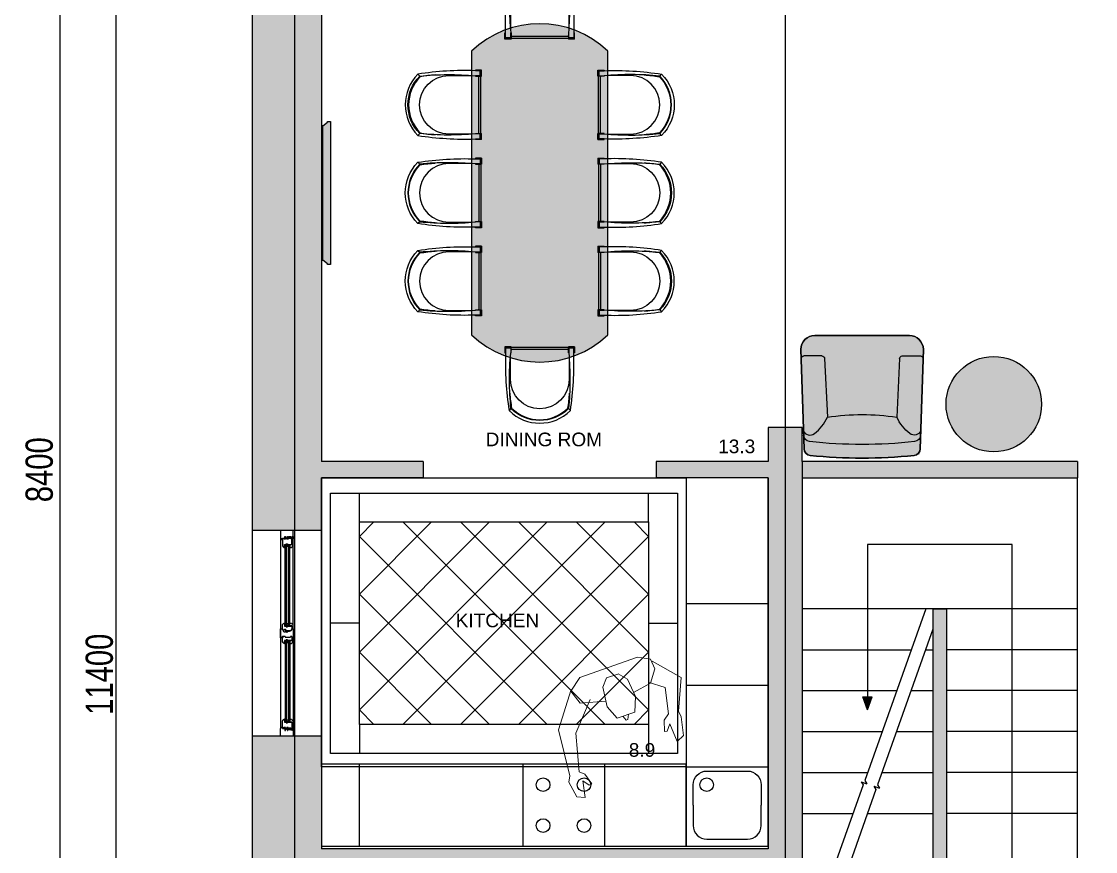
# Model space of a CAD drawing. Header units: millimetres. Extents: x 11159 to 50121, y 18346 to 37577.
# Drawn here: x 11433 to 19313, y 27956 to 34044 of the extents above; entities that cross this region are included whole.
import ezdxf

# ---------------------------------------------------------------- set-up
doc = ezdxf.new("R2010")
doc.units = ezdxf.units.MM
for name, color, linetype in [('area', 1, 'Continuous'), ('axis', 40, 'Continuous'), ('df', 7, 'Continuous'), ('dim', 7, 'Continuous'), ('dwgmodels.com', 19, 'Continuous'), ('floor hatch', 252, 'Continuous'), ('furnhatch', 254, 'Continuous'), ('furniture', 34, 'Continuous'), ('HATCH', 8, 'Continuous'), ('stairs', 19, 'Continuous'), ('wall', 5, 'Continuous')]:
    doc.layers.add(name, color=color, linetype=linetype)
doc.styles.add('KOTE', font='romrust.shx', dxfattribs={"width": 0.8})
doc.styles.get("Standard").update_dxf_attribs({"font": 'arial.ttf'})
doc.dimstyles.new('ayala 50', dxfattribs={"dimscale": 50, "dimtxt": 2.5, "dimasz": 1, "dimexe": 1, "dimexo": 2, "dimgap": 1, "dimtad": 1, "dimdec": 4, "dimzin": 9, "dimdsep": 46, "dimtxsty": 'KOTE', "dimblk": 'ARCHTICK', "dimcen": 0.09, "dimdle": 1, "dimadec": 0, "dimazin": 0, "dimtfac": 0.666667, "dimtdec": 4, "dimtix": 1, "dimtmove": 2, "dimatfit": 3, "dimfxl": 1, "dimtvp": 1, "dimtolj": 1, "dimarcsym": 0})

# ---------------------------------------------------------------- blocks, each defined once
blk = doc.blocks.new('desk chair (pl)')
at = {"color": 0}
for p, q in [((-225, -92.5), (-210.9, -106.7)), ((210.9, -106.7), (225, -92.5)), ((-255, -515), (-250, -515)), ((-255, -560), (-255, -515)), ((-212.5, -515), (-210, -515)), ((-210, -515), (-210, -560)), ((210, -515), (210, -560)), ((212.5, -515), (210, -515)), ((212.5, -550), (212.5, -515)), ((255, -515), (250, -515)), ((255, -560), (255, -515)), ((-255, -560), (-210, -560)), ((-210, -555), (210, -555)), ((210, -560), (255, -560))]:
    blk.add_line(p, q, dxfattribs=at)
for points in [[(212.5, -550), (250, -550), (250, -515, 0.04725), (225, -92.5, 0.410928), (-225, -92.5, 0.04725), (-250, -515), (-250, -550), (-212.5, -550), (-212.5, -515, -0.048981), (-210.9, -106.7, -0.410928), (210.9, -106.7, -0.048981), (212.5, -515)], [(219.4, -220.7, 0.025809), (206.1, -109, 0.407387), (-206.1, -109, 0.025809), (-219.4, -220.7)], [(-215, -486.4), (-215, -320, -1), (215, -320), (215, -486.4)], [(-210, -535, 0.414214), (-205, -540), (205, -540, 0.414214), (210, -535)]]:
    blk.add_lwpolyline(points, format="xyb", dxfattribs=at)
blk = doc.blocks.new('Joint-K7335')
at = {"layer": 'df', "color": 7}
for points in [[(3.9, 10.7, -0.206505), (4.5, 11.8, -0.277528), (4.6, 11.7), (4.7, 11.5, 0.626267), (5.4, 11.5, 0.131441), (5.5, 11.7), (5.5, 18, 0.509109), (4.6, 18.4, -0.294424), (2, 18.3, 0.173488), (1.3, 18.5), (0, 18.5), (0, 2.1, 0.415334), (1.2, 0.9, 0.048115), (1.5, 0.9, 0.113375), (1.5, 1), (4, 2.8, 0.235966), (4, 2.9), (4, 3.3, 0.247659), (4, 3.4, 0.287937), (3.6, 3.4), (1.8, 2.3, -0.576722), (1.5, 2.5), (1.5, 3.3, -0.235966), (1.6, 3.5), (4, 5.3, 0.235966), (4, 5.3), (4, 5.7, 0.247659), (4, 5.8, 0.287937), (3.6, 5.8), (1.8, 4.8, -0.576722), (1.5, 5), (1.5, 6.3, -0.384094), (2.6, 7.5, -0.021813), (2.7, 7.5), (6.5, 7.5), (6.5, 7.6, 0.333043), (5.7, 8.5, -0.293245), (5.3, 8.9, 0.008528), (5.2, 9.3, 0.265517), (5, 9.5, 0.023748), (4.8, 9.5, -0.356149), (3.9, 10.7, -0.356149)], [(3.2, 10.8, 0.355005), (4.6, 8.8, -0.567624), (4.7, 8.8, -0.24708), (4.4, 8.7), (2.2, 9, -0.351704), (1.2, 10.1), (1.2, 12.9, -0.414214), (1.5, 13.2), (1.6, 13.2, 0.277073), (1.9, 13.4), (3.7, 16.8, -0.041112), (3.8, 17), (4.1, 17.7, -0.50666), (4.6, 17.7, -0.2771), (4.6, 17.5), (4.6, 13.3, 0.213422), (4.7, 13.1, -0.886227), (4.4, 12.6, 0.250571), (3.2, 10.8)]]:
    blk.add_lwpolyline(points, format="xyb", dxfattribs=at)
blk.add_lwpolyline([(1.6, 17.8, 0.632714), (1, 17.6), (1, 14.2, 0.78091), (1.6, 14.1), (3.2, 17.1, -0.117333), (3.3, 17.2, 1.218085), (3, 17.5, -0.285776), (2.7, 17.3, -0.145588)], format="xyb", close=True, dxfattribs=at)
blk = doc.blocks.new('piple2 top')
at = {"color": 0, "lineweight": 0}
for points in [[(0.776, 3.962), (3.079, 5.97), (5.916, 4.712), (6.479, 4.765), (8.165, 4.39), (8.486, 3.668), (6.746, 3.561), (7.308, 3.132), (7.255, 2.891), (6.238, 3.186), (5.836, 3.775), (3.453, 4.283), (2.49, 2.972)], [(2.918, 1.392), (2.624, 3.132), (1.526, 3.962), (0.562, 3.855), (0, 2.811), (0, -2.811), (0.91, -4.016), (2.222, -3.561), (2.838, -1.285)], [(0.83, 0.616), (1.579, 1.258), (3.32, 1.446), (4.658, 0.91), (4.658, -0.803), (3.373, -1.339), (1.526, -1.098), (0.83, -0.509), (0.857, 0.589)], [(4.658, 0.294), (5.086, 0.08), (5.086, -0.08), (4.658, -0.268)], [(0.776, -3.909), (3.882, -6.238), (8.192, -6.666), (8.727, -6.934), (10.227, -6.693), (10.548, -5.997), (9.022, -5.675), (9.584, -5.247), (9.557, -5.006), (8.513, -5.301), (8.138, -5.729), (4.685, -4.846), (2.222, -2.597)]]:
    blk.add_lwpolyline(points, dxfattribs=at)
blk = doc.blocks.new('chair (pl)')
at = {"layer": 'furnhatch'}
blk.add_hatch(color=256, dxfattribs=at).paths.add_polyline_path([(426.2, -68.4), (449.6, -786, -0.44561), (342.9, -900), (-342.9, -900, -0.44561), (-449.6, -786), (-426.2, -68.4, -0.375487), (-381.5, -20.1, -0.055784), (424.8, -25), (426.2, -68, -0.002014)])
at = {"color": 0, "linetype": 'ByBlock'}
for p, q in [((-275, -730), (-255, -300)), ((275, -730), (255, -300)), ((-295, -750), (-427.8, -750)), ((295, -750), (427.8, -750))]:
    blk.add_line(p, q, dxfattribs=at)
blk.add_lwpolyline([(-426.2, -68.4), (-450, -797.1, 0.402311), (-347.1, -900), (347.1, -900, 0.402311), (450, -797.1), (426.2, -68.4, 0.375487), (381.5, -20.1, 0.05277), (-381.5, -20.1, 0.375487)], format="xyb", close=True, dxfattribs=at)
for points in [[(-430.6, -201.3, -0.493591), (-350, -180, -0.122035), (-255, -300, 0.643813)], [(430.6, -201.3, 0.493591), (350, -180, 0.122035), (255, -300, -0.643813)]]:
    blk.add_lwpolyline(points, format="xyb", dxfattribs=at)
for centre, radius, start, end in [((-379.6, -170.8), 50, 96.27056, 178.13258), ((0, -3625), 3525, 83.72944, 96.27056), ((379.6, -170.8), 50, 1.86742, 83.72944), ((0, 1315.6), 1635.6, 261.03079, 278.96921), ((-427.8, -730), 20, 178.13258, 270), ((-295, -730), 20, 270, 0), ((295, -730), 20, 180, 270), ((427.8, -730), 20, 270, 1.86742)]:
    blk.add_arc(centre, radius, start, end, dxfattribs=at)
at = {"layer": 'dwgmodels.com'}
blk.add_lwpolyline([(381.5, -20.1, -0.375487), (426.2, -68.4), (450, -797.1, -0.402311), (347.1, -900), (-347.1, -900, -0.402311), (-450, -797.1), (-426.2, -68.4, -0.375487), (-381.5, -20.1, -0.05277)], format="xyb", close=True, dxfattribs=at)
blk = doc.blocks.new('_ArchTick')
at = {"color": 0, "linetype": 'ByBlock', "const_width": 0.15}
blk.add_lwpolyline([(-0.5, -0.5), (0.5, 0.5)], dxfattribs=at)
blk = doc.blocks.new('*D61')
at = {"layer": 'Defpoints', "color": 0}
for p in [(11717.3, 34956.4), (12285.2, 34956.4), (12217.3, 26556.4)]:
    blk.add_point(p, dxfattribs=at)
at = {"layer": 'dim', "color": 4, "lineweight": -2}
for p, q in [((11717.3, 26456.4), (11717.3, 35056.4)), ((12185.2, 34956.4), (11617.3, 34956.4)), ((12117.3, 26556.4), (11617.3, 26556.4))]:
    blk.add_line(p, q, dxfattribs=at)
at = {"layer": 'dim', "color": 4, "lineweight": -2, "xscale": 100, "yscale": 100, "zscale": 100}
for p, rotation in [((11717.3, 34956.4), 90), ((11717.3, 26556.4), 270)]:
    blk.add_blockref('_ArchTick', p, dxfattribs=dict(at, rotation=rotation))
at = {"layer": 'dim', "color": 3, "insert": (11564.3, 30756.4), "char_height": 200, "attachment_point": 5, "rotation": 90, "style": 'KOTE'}
blk.add_mtext('\\A1;8400', dxfattribs=at)
blk = doc.blocks.new('*D49')
at = {"layer": 'Defpoints', "color": 0}
for p in [(13125.1, 34956.4), (12125.1, 23556.4), (13125.1, 23556.4)]:
    blk.add_point(p, dxfattribs=at)
at = {"layer": 'dim', "color": 4, "lineweight": -2}
for p, q in [((12125.1, 35056.4), (12125.1, 23456.4)), ((13025.1, 34956.4), (12025.1, 34956.4)), ((13025.1, 23556.4), (12025.1, 23556.4))]:
    blk.add_line(p, q, dxfattribs=at)
at = {"layer": 'dim', "color": 4, "lineweight": -2, "xscale": 100, "yscale": 100, "zscale": 100}
for p, rotation in [((12125.1, 34956.4), 90), ((12125.1, 23556.4), 270)]:
    blk.add_blockref('_ArchTick', p, dxfattribs=dict(at, rotation=rotation))
at = {"layer": 'dim', "color": 3, "insert": (12005.1, 29256.4), "char_height": 200, "attachment_point": 5, "rotation": 90, "style": 'KOTE'}
blk.add_mtext('\\A1;11400', dxfattribs=at)

msp = doc.modelspace()

# ---------------------------------------------------------------- hatches: boundary and pattern name
h = msp.add_hatch()
h.set_pattern_fill('BRASS', color=256, scale=0.3, angle=45, style=0)
h.set_pattern_definition([(315, (14169.3965, 32869.9123), (-1.3470384, -1.3470384), []), (315, (14168.723, 32869.2388), (-1.3470384, -1.3470384), [0.9525, -0.47625])])
h.paths.add_polyline_path([(13363.8129, 30202.8771), (13367.8129, 30202.8771), (13367.8129, 30190.8771), (13363.8129, 30190.8771)])
h = msp.add_hatch()
h.set_pattern_fill('ANGLE', color=256, scale=0.15, angle=45, style=0)
h.set_pattern_definition([(315, (14169.3965, 32869.9123), (-0.74087113, -0.74087113), [0.762, -0.28575]), (225, (14169.3965, 32869.9123), (-0.74087113, 0.74087113), [0.762, -0.28575])])
h.paths.add_polyline_path([(13363.8129, 30190.8771), (13367.8129, 30190.8771), (13367.8129, 30186.8771), (13363.8129, 30186.8771)])
h = msp.add_hatch()
h.set_pattern_fill('ANGLE', color=256, scale=0.15, angle=45, style=0)
h.set_pattern_definition([(315, (14182.3965, 32869.9123), (-0.74087113, -0.74087113), [0.762, -0.28575]), (225, (14182.3965, 32869.9123), (-0.74087113, 0.74087113), [0.762, -0.28575])])
edge = h.paths.add_edge_path()
edge.add_line((13400.8129, 30207.3771), (13400.8129, 30204.3771))
edge.add_line((13400.8129, 30204.3771), (13398.8129, 30204.3771))
edge.add_arc((13399.20902, 30205.8771), 1.55142, 104.793017608, 255.206982392, ccw=False)
edge.add_line((13398.8129, 30207.3771), (13400.8129, 30207.3771))
h = msp.add_hatch()
h.set_pattern_fill('ANGLE', color=256, scale=0.15, angle=45, style=0)
h.set_pattern_definition([(315, (14182.3965, 32875.4123), (-0.74087113, -0.74087113), [0.762, -0.28575]), (225, (14182.3965, 32875.4123), (-0.74087113, 0.74087113), [0.762, -0.28575])])
edge = h.paths.add_edge_path()
edge.add_line((13402.8129, 30206.8663), (13402.8129, 30200.8771))
edge.add_arc((13401.8129, 30201.6271), 1.25, 216.869897646, 323.130102354, ccw=False)
edge.add_line((13400.8129, 30200.8771), (13400.8129, 30206.8663))
edge.add_arc((13401.8129, 30206.14285), 1.23426, 35.88414978, 144.11585022, ccw=False)
at = {"ltscale": 10}
h = msp.add_hatch(dxfattribs=at)
h.set_pattern_fill('ANGLE', color=4, scale=0.15, angle=45, style=0)
h.set_pattern_definition([(45, (14169.3965, 26947.3419), (-0.74087113, 0.74087113), [0.762, -0.28575]), (135, (14169.3965, 26947.3419), (-0.74087113, -0.74087113), [0.762, -0.28575])])
h.paths.add_polyline_path([(13363.8129, 29626.3771), (13367.8129, 29626.3771), (13367.8129, 29630.3771), (13363.8129, 29630.3771)])
h = msp.add_hatch(dxfattribs=at)
h.set_pattern_fill('BRASS', color=4, scale=0.3, angle=45, style=0)
h.set_pattern_definition([(45, (14169.3965, 26947.3419), (-1.3470384, 1.3470384), []), (45, (14168.723, 26948.0154), (-1.3470384, 1.3470384), [0.9525, -0.47625])])
h.paths.add_polyline_path([(13363.8129, 29614.3771), (13367.8129, 29614.3771), (13367.8129, 29626.3771), (13363.8129, 29626.3771)])
h = msp.add_hatch(dxfattribs=at)
h.set_pattern_fill('ANGLE', color=4, scale=0.15, angle=45, style=0)
h.set_pattern_definition([(45, (14182.3965, 26947.3419), (-0.74087113, 0.74087113), [0.762, -0.28575]), (135, (14182.3965, 26947.3419), (-0.74087113, -0.74087113), [0.762, -0.28575])])
edge = h.paths.add_edge_path()
edge.add_line((13400.8129, 29609.8771), (13400.8129, 29612.8771))
edge.add_line((13400.8129, 29612.8771), (13398.8129, 29612.8771))
edge.add_arc((13399.20902, 29611.3771), 1.55142, 104.793017608, 255.206982392)
edge.add_line((13398.8129, 29609.8771), (13400.8129, 29609.8771))
h = msp.add_hatch(dxfattribs=at)
h.set_pattern_fill('ANGLE', color=4, scale=0.15, angle=45, style=0)
h.set_pattern_definition([(45, (14182.3965, 26941.8419), (-0.74087113, 0.74087113), [0.762, -0.28575]), (135, (14182.3965, 26941.8419), (-0.74087113, -0.74087113), [0.762, -0.28575])])
edge = h.paths.add_edge_path()
edge.add_line((13402.8129, 29610.3879), (13402.8129, 29616.3771))
edge.add_arc((13401.8129, 29615.6271), 1.25, 36.869897646, 143.130102354)
edge.add_line((13400.8129, 29616.3771), (13400.8129, 29610.3879))
edge.add_arc((13401.8129, 29611.11136), 1.23426, 215.88414978, 324.11585022)
h = msp.add_hatch(dxfattribs=at)
h.set_pattern_fill('ANSI35', color=4, scale=0.2, angle=90, style=0)
h.set_pattern_definition([(225, (16033.7797, 29443.7877), (-0.8980256, 0.8980256), []), (225, (16033.7797, 29442.8897), (-0.8980256, 0.8980256), [1.5875, -0.3175, 0, -0.3175])])
h.paths.add_polyline_path([(13348.8129, 29534.3771), (13348.8129, 29532.3771), (13352.8129, 29532.3771), (13352.8129, 29534.3771)])
h = msp.add_hatch(dxfattribs=at)
h.set_pattern_fill('BRASS', color=4, scale=0.3, angle=45, style=0)
h.set_pattern_definition([(315, (14169.3965, 32165.4123), (-1.3470384, -1.3470384), []), (315, (14168.723, 32164.7388), (-1.3470384, -1.3470384), [0.9525, -0.47625])])
h.paths.add_polyline_path([(13363.8129, 29498.3771), (13367.8129, 29498.3771), (13367.8129, 29486.3771), (13363.8129, 29486.3771)])
h = msp.add_hatch(dxfattribs=at)
h.set_pattern_fill('ANGLE', color=4, scale=0.15, angle=45, style=0)
h.set_pattern_definition([(315, (14169.3965, 32165.4123), (-0.74087113, -0.74087113), [0.762, -0.28575]), (225, (14169.3965, 32165.4123), (-0.74087113, 0.74087113), [0.762, -0.28575])])
h.paths.add_polyline_path([(13363.8129, 29486.3771), (13367.8129, 29486.3771), (13367.8129, 29482.3771), (13363.8129, 29482.3771)])
h = msp.add_hatch(dxfattribs=at)
h.set_pattern_fill('ANGLE', color=4, scale=0.15, angle=45, style=0)
h.set_pattern_definition([(315, (14182.3965, 32165.4123), (-0.74087113, -0.74087113), [0.762, -0.28575]), (225, (14182.3965, 32165.4123), (-0.74087113, 0.74087113), [0.762, -0.28575])])
edge = h.paths.add_edge_path()
edge.add_line((13400.8129, 29502.8771), (13400.8129, 29499.8771))
edge.add_line((13400.8129, 29499.8771), (13398.8129, 29499.8771))
edge.add_arc((13399.20902, 29501.3771), 1.55142, 104.793017608, 255.206982392, ccw=False)
edge.add_line((13398.8129, 29502.8771), (13400.8129, 29502.8771))
h = msp.add_hatch(dxfattribs=at)
h.set_pattern_fill('ANGLE', color=4, scale=0.15, angle=45, style=0)
h.set_pattern_definition([(315, (14182.3965, 32170.9123), (-0.74087113, -0.74087113), [0.762, -0.28575]), (225, (14182.3965, 32170.9123), (-0.74087113, 0.74087113), [0.762, -0.28575])])
edge = h.paths.add_edge_path()
edge.add_line((13402.8129, 29502.3663), (13402.8129, 29496.3771))
edge.add_arc((13401.8129, 29497.1271), 1.25, 216.869897646, 323.130102354, ccw=False)
edge.add_line((13400.8129, 29496.3771), (13400.8129, 29502.3663))
edge.add_arc((13401.8129, 29501.64285), 1.23426, 35.88414978, 144.11585022, ccw=False)
msp.add_hatch(color=256).paths.add_polyline_path([(17673.81744, 29090.82061), (17606.40836, 29090.82061), (17640.1129, 28995.2558)])
h = msp.add_hatch(dxfattribs=at)
h.set_pattern_fill('ANGLE', color=4, scale=0.15, angle=45, style=0)
h.set_pattern_definition([(45, (14169.3965, 26242.8419), (-0.74087113, 0.74087113), [0.762, -0.28575]), (135, (14169.3965, 26242.8419), (-0.74087113, -0.74087113), [0.762, -0.28575])])
h.paths.add_polyline_path([(13363.8129, 28921.8771), (13367.8129, 28921.8771), (13367.8129, 28925.8771), (13363.8129, 28925.8771)])
h = msp.add_hatch(dxfattribs=at)
h.set_pattern_fill('BRASS', color=4, scale=0.3, angle=45, style=0)
h.set_pattern_definition([(45, (14169.3965, 26242.8419), (-1.3470384, 1.3470384), []), (45, (14168.723, 26243.5154), (-1.3470384, 1.3470384), [0.9525, -0.47625])])
h.paths.add_polyline_path([(13363.8129, 28909.8771), (13367.8129, 28909.8771), (13367.8129, 28921.8771), (13363.8129, 28921.8771)])
h = msp.add_hatch(dxfattribs=at)
h.set_pattern_fill('ANGLE', color=4, scale=0.15, angle=45, style=0)
h.set_pattern_definition([(45, (14182.3965, 26242.8419), (-0.74087113, 0.74087113), [0.762, -0.28575]), (135, (14182.3965, 26242.8419), (-0.74087113, -0.74087113), [0.762, -0.28575])])
edge = h.paths.add_edge_path()
edge.add_line((13400.8129, 28905.3771), (13400.8129, 28908.3771))
edge.add_line((13400.8129, 28908.3771), (13398.8129, 28908.3771))
edge.add_arc((13399.20902, 28906.8771), 1.55142, 104.793017608, 255.206982392)
edge.add_line((13398.8129, 28905.3771), (13400.8129, 28905.3771))
h = msp.add_hatch(dxfattribs=at)
h.set_pattern_fill('ANGLE', color=4, scale=0.15, angle=45, style=0)
h.set_pattern_definition([(45, (14182.3965, 26237.3419), (-0.74087113, 0.74087113), [0.762, -0.28575]), (135, (14182.3965, 26237.3419), (-0.74087113, -0.74087113), [0.762, -0.28575])])
edge = h.paths.add_edge_path()
edge.add_line((13402.8129, 28905.8879), (13402.8129, 28911.8771))
edge.add_arc((13401.8129, 28911.1271), 1.25, 36.869897646, 143.130102354)
edge.add_line((13400.8129, 28911.8771), (13400.8129, 28905.8879))
edge.add_arc((13401.8129, 28906.61136), 1.23426, 215.88414978, 324.11585022)
at = {"layer": 'furnhatch'}
h = msp.add_hatch(color=254, dxfattribs=at)
h.paths.add_polyline_path([(13699.04179, 32262.0119), (13679.04179, 32262.0119), (13679.04179, 32267.0119), (13643.97072, 32294.08297), (13643.97072, 33278.67124), (13678.31138, 33305.0119), (13678.31138, 33310.0119), (13699.04179, 33310.0119)])
h.paths.add_polyline_path([(13643.97072, 32294.08297), (13635.1129, 32294.08297), (13635.1129, 33278.67124), (13643.97072, 33278.67124)])
at = {"layer": 'furniture'}
h = msp.add_hatch(color=254, dxfattribs=at)
edge = h.paths.add_edge_path()
edge.add_line((14735.1129, 33826.89985), (14735.1129, 31745.85435))
edge.add_arc((15235.1129, 32270.85435), 725, 226.397181027, 313.602818973)
edge.add_line((15735.1129, 31745.85435), (15735.1129, 33826.89985))
edge.add_arc((15235.1129, 33301.89985), 725, 46.397181027, 133.602818973)
h = msp.add_hatch(color=254, dxfattribs=at)
edge = h.paths.add_edge_path()
edge.add_arc((18566.10444, 31237.10425), 350, 0, 360)
at = {"layer": 'HATCH', "true_color": 0x2b2b2b}
h = msp.add_hatch(color=250, dxfattribs=at)
h.dxf.hatch_style = 1
h.paths.add_polyline_path([(28745.1129, 35266.3771), (23290.1129, 35266.3771), (23290.1129, 34756.3771), (24035.1129, 34756.3771), (24035.1129, 33047.46581), (23905.1129, 33047.46581), (23905.1129, 32525.2884), (24035.1129, 32525.2884), (24035.1129, 30816.3771), (20510.1129, 30816.3771), (20510.1129, 29176.3771), (20835.1129, 29176.3771), (20835.1129, 29296.3771), (20760.1129, 29296.3771), (20760.1129, 30696.3771), (21640.1129, 30696.3771), (21640.1129, 29296.3771), (21545.1129, 29296.3771), (21545.1129, 29176.3771), (21855.1129, 29176.3771), (21855.1129, 29296.3771), (21760.1129, 29296.3771), (21760.1129, 30696.3771), (23235.1129, 30696.3771), (23235.1129, 30296.3771), (24035.1129, 30296.3771), (24035.1129, 29296.3771), (22565.1129, 29296.3771), (22565.1129, 29176.3771), (23290.11374, 29176.3771), (23290.11374, 28981.3771), (23410.11374, 28981.3771), (23410.11374, 29176.3771), (24425.1129, 29176.3771), (24425.1129, 28981.3771), (24545.1129, 28981.3771), (24545.1129, 34756.3771), (28235.1129, 34756.3771), (28235.1129, 26756.3771), (27990.1129, 26756.3771), (27990.1129, 26246.3771), (28745.1129, 26246.3771)])
h.paths.add_polyline_path([(24035.1129, 30416.3771), (23355.1129, 30416.3771), (23355.1129, 30696.3771), (24035.1129, 30696.3771)], flags=16)
h.paths.add_polyline_path([(24790.1129, 26756.3771), (24545.1129, 26756.3771), (24545.1129, 28171.3771), (24425.1129, 28171.3771), (24425.1129, 27976.3771), (23410.11374, 27976.3771), (23410.11374, 28171.3771), (23290.11374, 28171.3771), (23290.11374, 27976.3771), (22565.1129, 27976.3771), (22565.1129, 27856.3771), (24035.1129, 27856.3771), (24035.1129, 24356.3771), (23500.1129, 24356.3771), (23500.1129, 23846.3771), (24545.1129, 23846.3771), (24545.1129, 26246.3771), (24790.1129, 26246.3771)])
h.paths.add_polyline_path([(21990.1129, 24356.3771), (21230.1129, 24356.3771), (21230.1129, 27856.3771), (21855.1129, 27856.3771), (21855.1129, 27976.3771), (20510.1129, 27976.3771), (20510.1129, 27856.3771), (21110.1129, 27856.3771), (21110.1129, 24356.3771), (20760.1129, 24356.3771), (20760.1129, 24506.3771), (20510.1129, 24506.3771), (20510.1129, 23756.3771), (20045.1129, 23756.3771), (20045.1129, 23246.3771), (20945.1129, 23246.3771), (20945.1129, 23846.3771), (21990.1129, 23846.3771)])
h.paths.add_polyline_path([(17625.1129, 23756.3771), (17160.1129, 23756.3771), (17160.1129, 24551.33276), (16910.1129, 24551.33276), (16910.1129, 24356.3771), (15680.1129, 24356.3771), (15680.1129, 23846.3771), (16725.1129, 23846.3771), (16725.1129, 23246.3771), (17625.1129, 23246.3771)])
h.paths.add_polyline_path([(14170.1129, 24356.3771), (13635.1129, 24356.3771), (13635.1129, 27856.3771), (16910.1129, 27856.3771), (16910.1129, 26261.33276), (17160.1129, 26261.33276), (17160.1129, 30816.3771), (17160.1129, 31066.3771), (16910.1129, 31066.3771), (16910.1129, 30816.3771), (16090.1129, 30816.3771), (16090.1129, 30696.3771), (16910.1129, 30696.3771), (16910.1129, 27976.3771), (13635.1129, 27976.3771), (13635.1129, 28801.3771), (13125.1129, 28801.3771), (13125.1129, 23846.3771), (14170.1129, 23846.3771)])
h.paths.add_polyline_path([(13635.1129, 34756.3771), (14380.1129, 34756.3771), (14380.1129, 35266.3771), (13125.1129, 35266.3771), (13125.1129, 30311.3771), (13635.1129, 30311.3771), (13635.1129, 30696.3771), (14380.1129, 30696.3771), (14380.1129, 30816.3771), (13635.1129, 30816.3771)])
h.paths.add_polyline_path([(17980.1129, 35266.3771), (16090.1129, 35266.3771), (16090.1129, 34756.3771), (16910.1129, 34756.3771), (16910.1129, 34506.3771), (17160.1129, 34506.3771), (17160.1129, 34756.3771), (17980.1129, 34756.3771)])
h.paths.add_polyline_path([(21580.1129, 35266.3771), (19690.1129, 35266.3771), (19690.1129, 34756.3771), (21580.1129, 34756.3771)])
h.paths.add_polyline_path([(20532.98087, 36456.3771), (20132.98087, 36456.3771), (20132.98087, 36056.3771), (20532.98087, 36056.3771)])
h.paths.add_polyline_path([(17537.24493, 36456.3771), (17137.24493, 36456.3771), (17137.24493, 36056.3771), (17537.24493, 36056.3771)])
h.paths.add_polyline_path([(20945.1129, 21356.3771), (20435.1129, 21356.3771), (20435.1129, 20846.3771), (20945.1129, 20846.3771)])
h.paths.add_polyline_path([(17235.1129, 21356.3771), (16725.1129, 21356.3771), (16725.1129, 20846.3771), (17235.1129, 20846.3771)])
h.paths.add_polyline_path([(19180.1129, 30816.3771), (17160.1129, 30816.3771), (17160.1129, 30696.3771), (19180.1129, 30696.3771)])
h = msp.add_hatch(color=250, dxfattribs=at)
h.dxf.hatch_style = 1
h.paths.add_polyline_path([(17280.1129, 27036.3771), (17160.1129, 27036.3771), (17160.1129, 26936.3771), (17280.1129, 26936.3771)])
h.paths.add_polyline_path([(18220.1129, 29736.3771), (18120.1129, 29736.3771), (18120.1129, 27036.3771), (18090.1129, 27036.3771), (18090.1129, 26936.3771), (18220.1129, 26936.3771)])

# ---------------------------------------------------------------- linework, layer by layer
for p, q in [((13391.1129, 30260.3771), (13391.1129, 30258.3771)), ((13427.1129, 30267.3771), (13427.1129, 30266.6098)), ((13400.8129, 30204.3771), (13367.8129, 30204.3771)), ((18700.1129, 30207.93307), (17640.1129, 30207.93307)), ((17640.1129, 30207.93307), (17640.1129, 29090.82061)), ((18700.1129, 27036.3771), (18700.1129, 30207.93307)), ((18067.04644, 29736.3771), (17619.55305, 28477.80195)), ((13333.8129, 29590.3771), (13348.3129, 29590.3771)), ((13333.8129, 29522.3771), (13333.8129, 29590.3771)), ((13348.3129, 29590.3771), (13348.3129, 29585.3771)), ((13386.3129, 29572.3771), (13399.3129, 29572.3771)), ((13387.32215, 29578.3771), (13387.32215, 29575.3771)), ((13407.32215, 29578.3771), (13407.32215, 29577.51543)), ((13417.3129, 29590.3771), (13427.8129, 29590.3771)), ((13427.8129, 29522.3771), (13427.8129, 29590.3771)), ((18120.1129, 29587.12768), (17713.77452, 28444.30099)), ((13348.8129, 29522.3771), (13333.8129, 29522.3771)), ((13348.8129, 29532.3771), (13348.8129, 29522.3771)), ((13366.8129, 29532.3771), (13348.8129, 29532.3771)), ((13366.8129, 29532.3771), (13366.8129, 29527.3771)), ((13366.8129, 29527.3771), (13406.8129, 29527.3771)), ((13400.8129, 29499.8771), (13367.8129, 29499.8771)), ((13406.8129, 29532.3771), (13406.8129, 29527.3771)), ((13416.8129, 29532.3771), (13406.8129, 29532.3771)), ((13416.8129, 29532.3771), (13416.8129, 29522.3771)), ((13416.8129, 29522.3771), (13427.8129, 29522.3771)), ((17640.1129, 28995.2558), (17606.40836, 29090.82061)), ((17606.40836, 29090.82061), (17673.81744, 29090.82061)), ((17640.1129, 28995.2558), (17673.81744, 29090.82061)), ((13391.1129, 28852.3771), (13391.1129, 28854.3771)), ((13427.1129, 28845.3771), (13427.1129, 28846.14441)), ((17593.0771, 28468.29162), (17634.08224, 28453.71201)), ((17593.0771, 28468.29162), (17607.60629, 28444.20168)), ((17619.55305, 28477.80195), (17634.08224, 28453.71201)), ((17607.60629, 28444.20168), (17160.1129, 27185.62653)), ((17701.82776, 28410.70071), (17213.17936, 27036.3771)), ((17687.29857, 28434.79065), (17728.3037, 28420.21105)), ((17687.29857, 28434.79065), (17701.82776, 28410.70071)), ((17713.77452, 28444.30099), (17728.3037, 28420.21105))]:
    msp.add_line(p, q)
at = {"color": 4, "ltscale": 10}
for p, q in [((13409.1129, 30263.3771), (13418.32959, 30263.3771)), ((13367.8129, 29612.8771), (13367.8129, 30204.3771)), ((13376.3129, 29612.8771), (13376.3129, 30204.3771)), ((13392.3129, 29612.8771), (13392.3129, 30204.3771)), ((13400.8129, 29612.8771), (13400.8129, 30204.3771)), ((13409.40334, 30251.54934), (13418.60892, 30252.00171)), ((13366.8129, 29612.8771), (13397.8129, 29609.8771)), ((13366.8129, 29609.8771), (13397.8129, 29612.8771)), ((13400.8129, 29612.8771), (13367.8129, 29612.8771)), ((13369.11224, 29572.3771), (13369.5129, 29572.3771)), ((13369.5129, 29572.3771), (13369.5129, 29571.3771)), ((13369.5129, 29571.3771), (13373.5129, 29571.3771)), ((13373.5129, 29571.3771), (13373.5129, 29564.3771)), ((13373.5129, 29564.3771), (13377.5129, 29564.3771)), ((13377.5129, 29571.3771), (13379.5129, 29571.3771)), ((13377.5129, 29564.3771), (13377.5129, 29571.3771)), ((13379.5129, 29572.3771), (13383.3129, 29572.3771)), ((13379.5129, 29571.3771), (13379.5129, 29572.3771)), ((13383.3129, 29572.3771), (13383.3129, 29567.3771)), ((13383.3129, 29567.3771), (13386.3129, 29567.3771)), ((13386.3129, 29572.3771), (13386.3129, 29567.3771)), ((13366.8129, 29499.8771), (13397.8129, 29502.8771)), ((13366.8129, 29502.8771), (13397.8129, 29499.8771)), ((13367.8129, 29499.8771), (13367.8129, 28908.3771)), ((13376.3129, 29499.8771), (13376.3129, 28908.3771)), ((13392.3129, 29499.8771), (13392.3129, 28908.3771)), ((13400.8129, 29499.8771), (13400.8129, 28908.3771)), ((13366.8129, 28905.3771), (13397.8129, 28908.3771)), ((13366.8129, 28908.3771), (13397.8129, 28905.3771)), ((13400.8129, 28908.3771), (13367.8129, 28908.3771)), ((13409.1129, 28849.3771), (13418.32959, 28849.3771)), ((13409.40334, 28861.20487), (13418.60892, 28860.75249))]:
    msp.add_line(p, q, dxfattribs=at)
at = {"color": 8, "ltscale": 10}
for p, q in [((13333.1129, 30253.3771), (13333.1129, 28859.3771)), ((13427.1129, 29590.3771), (13427.1129, 30249.14441)), ((13427.1129, 29522.3771), (13427.1129, 28863.6098))]:
    msp.add_line(p, q, dxfattribs=at)
at = {"color": 3}
for p, q in [((13366.8129, 30207.3771), (13397.8129, 30204.3771)), ((13366.8129, 30204.3771), (13397.8129, 30207.3771))]:
    msp.add_line(p, q, dxfattribs=at)
at = {"color": 5}
msp.add_line((18220.1129, 29736.3771), (18120.1129, 29736.3771), dxfattribs=at)
for points in [[(13391.1129, 30258.3771), (13416.8129, 30258.3771, -0.4142135624), (13425.8129, 30267.3771), (13427.1129, 30267.3771), (13427.1129, 30311.3771), (13333.1129, 30311.3771), (13333.1129, 30253.3771), (13335.1129, 30253.3771, 0.4142135624), (13343.1129, 30245.3771), (13343.1129, 30243.3771), (13347.3129, 30243.3771), (13347.3129, 30254.3771), (13359.3129, 30254.3771), (13362.3129, 30249.3771), (13364.8129, 30249.3771), (13365.3129, 30249.8771), (13365.3129, 30267.8771), (13369.3129, 30267.8771), (13369.3129, 30260.3771), (13372.6129, 30260.3771), (13372.6129, 30258.3771), (13375.4129, 30258.3771), (13380.8129, 30249.3771), (13383.3129, 30249.3771), (13383.8129, 30249.8771), (13383.8129, 30267.8771), (13387.8129, 30267.8771), (13387.8129, 30260.3771), (13391.1129, 30260.3771)], [(13416.8129, 29522.3771), (13416.8129, 29502.8771), (13383.8129, 29502.8771), (13383.8129, 29508.8771), (13373.8129, 29508.8771), (13373.8129, 29502.8771), (13363.8129, 29502.8771), (13363.8129, 29482.3771), (13358.8129, 29482.3771), (13358.8129, 29484.3771, -0.4142135624), (13350.8129, 29492.3771), (13348.8129, 29492.3771), (13348.8129, 29522.3771)], [(13391.1129, 28854.3771), (13416.8129, 28854.3771, 0.4142135624), (13425.8129, 28845.3771), (13427.1129, 28845.3771), (13427.1129, 28801.3771), (13333.1129, 28801.3771), (13333.1129, 28859.3771), (13335.1129, 28859.3771, -0.4142135624), (13343.1129, 28867.3771), (13343.1129, 28869.3771), (13347.3129, 28869.3771), (13347.3129, 28858.3771), (13359.3129, 28858.3771), (13362.3129, 28863.3771), (13364.8129, 28863.3771), (13365.3129, 28862.8771), (13365.3129, 28844.8771), (13369.3129, 28844.8771), (13369.3129, 28852.3771), (13372.6129, 28852.3771), (13372.6129, 28854.3771), (13375.4129, 28854.3771), (13380.8129, 28863.3771), (13383.3129, 28863.3771), (13383.8129, 28862.8771), (13383.8129, 28844.8771), (13387.8129, 28844.8771), (13387.8129, 28852.3771), (13391.1129, 28852.3771)]]:
    msp.add_lwpolyline(points, format="xyb")
at = {"color": 4, "ltscale": 10}
for points in [[(13409.1129, 30258.3771), (13409.1129, 30263.3771), (13391.1129, 30263.3771), (13391.1129, 30258.3771)], [(13409.15793, 30256.54331), (13409.40334, 30251.54934), (13391.42503, 30250.66587), (13391.17962, 30255.65984)], [(13363.8129, 29626.3771), (13367.8129, 29626.3771), (13367.8129, 29630.3771), (13363.8129, 29630.3771)], [(13363.8129, 29614.3771), (13367.8129, 29614.3771), (13367.8129, 29626.3771), (13363.8129, 29626.3771)], [(13397.8129, 29609.8771), (13397.8129, 29612.8771), (13366.8129, 29612.8771), (13366.8129, 29609.8771)], [(13348.8129, 29534.3771), (13348.8129, 29532.3771), (13352.8129, 29532.3771), (13352.8129, 29534.3771)], [(13363.8129, 29498.3771), (13367.8129, 29498.3771), (13367.8129, 29486.3771), (13363.8129, 29486.3771)], [(13363.8129, 29486.3771), (13367.8129, 29486.3771), (13367.8129, 29482.3771), (13363.8129, 29482.3771)], [(13397.8129, 29502.8771), (13397.8129, 29499.8771), (13366.8129, 29499.8771), (13366.8129, 29502.8771)], [(13363.8129, 28921.8771), (13367.8129, 28921.8771), (13367.8129, 28925.8771), (13363.8129, 28925.8771)], [(13363.8129, 28909.8771), (13367.8129, 28909.8771), (13367.8129, 28921.8771), (13363.8129, 28921.8771)], [(13397.8129, 28905.3771), (13397.8129, 28908.3771), (13366.8129, 28908.3771), (13366.8129, 28905.3771)], [(13409.1129, 28854.3771), (13409.1129, 28849.3771), (13391.1129, 28849.3771), (13391.1129, 28854.3771)], [(13409.15793, 28856.21089), (13409.40334, 28861.20487), (13391.42503, 28862.08834), (13391.17962, 28857.09437)]]:
    msp.add_lwpolyline(points, close=True, dxfattribs=at)
for points in [[(13370.8129, 30255.3771), (13370.8129, 30246.8771), (13357.81489, 30246.8771), (13355.49289, 30250.88054, 0.2674173791), (13353.76283, 30251.8771), (13349.3129, 30251.8771), (13348.8129, 30251.3771), (13348.8129, 30196.8771), (13350.8129, 30196.8771, 0.4142135624), (13358.8129, 30188.8771), (13358.8129, 30186.8771), (13363.8129, 30186.8771), (13363.8129, 30207.3771), (13373.8129, 30207.3771), (13373.8129, 30213.3771), (13383.8129, 30213.3771), (13383.8129, 30207.3771), (13416.8129, 30207.3771), (13416.8129, 30256.39012), (13416.31307, 30256.8771), (13389.81273, 30256.17397), (13389.3129, 30255.66096), (13389.3129, 30246.8771), (13380.31288, 30246.8771), (13374.81289, 30255.8771), (13371.3129, 30255.8771)], [(13400.8129, 30207.3771), (13400.8129, 30204.3771), (13398.8129, 30204.3771, -0.7702007466), (13398.8129, 30207.3771)], [(13402.8129, 30206.3771), (13402.8129, 30199.3771), (13400.8129, 30199.3771), (13400.8129, 30186.8771), (13414.8129, 30186.8771, -0.3276927682), (13418.3129, 30191.8771, 0.3276927682), (13421.8129, 30196.8771), (13423.8129, 30196.8771), (13423.8129, 30210.6271), (13416.8129, 30211.8771), (13416.8129, 30206.8771), (13402.8129, 30206.3771)], [(13402.8129, 30206.8663), (13402.8129, 30200.8771, -0.5), (13400.8129, 30200.8771), (13400.8129, 30206.8663, -0.5107995579)], [(13383.8129, 29603.8771), (13383.8129, 29609.8771), (13416.8129, 29609.8771), (13416.8129, 29593.3771, -0.4142135624), (13398.8129, 29575.3771), (13379.3129, 29575.3771), (13379.3129, 29576.3771), (13371.3129, 29576.3771), (13370.3129, 29584.8771), (13362.6129, 29584.8771), (13360.1955, 29580.84811, -0.2634471391), (13358.48052, 29579.8771), (13357.3129, 29579.8771, -0.4142135624), (13348.8129, 29588.3771), (13348.8129, 29620.3771), (13350.8129, 29620.3771, -0.4142135624), (13358.8129, 29628.3771), (13358.8129, 29630.3771), (13363.8129, 29630.3771), (13363.8129, 29609.8771), (13373.8129, 29609.8771), (13373.8129, 29603.8771)], [(13402.8129, 29610.8771), (13402.8129, 29617.8771), (13400.8129, 29617.8771), (13400.8129, 29630.3771), (13414.8129, 29630.3771, 0.3276927682), (13418.3129, 29625.3771, -0.3276927682), (13421.8129, 29620.3771), (13423.8129, 29620.3771), (13423.8129, 29606.6271), (13416.8129, 29605.3771), (13416.8129, 29610.3771), (13402.8129, 29610.8771)], [(13402.8129, 29501.8771), (13402.8129, 29494.8771), (13400.8129, 29494.8771), (13400.8129, 29482.3771), (13414.8129, 29482.3771, -0.3276927682), (13418.3129, 29487.3771, 0.3276927682), (13421.8129, 29492.3771), (13423.8129, 29492.3771), (13423.8129, 29506.1271), (13416.8129, 29507.3771), (13416.8129, 29502.3771), (13402.8129, 29501.8771)], [(13370.8129, 28857.3771), (13370.8129, 28865.8771), (13357.81489, 28865.8771), (13355.49289, 28861.87367, -0.2674173791), (13353.76283, 28860.8771), (13349.3129, 28860.8771), (13348.8129, 28861.3771), (13348.8129, 28915.8771), (13350.8129, 28915.8771, -0.4142135624), (13358.8129, 28923.8771), (13358.8129, 28925.8771), (13363.8129, 28925.8771), (13363.8129, 28905.3771), (13373.8129, 28905.3771), (13373.8129, 28899.3771), (13383.8129, 28899.3771), (13383.8129, 28905.3771), (13416.8129, 28905.3771), (13416.8129, 28856.36409), (13416.31307, 28855.8771), (13389.81273, 28856.58023), (13389.3129, 28857.09325), (13389.3129, 28865.8771), (13380.31288, 28865.8771), (13374.81289, 28856.8771), (13371.3129, 28856.8771)]]:
    msp.add_lwpolyline(points, format="xyb", close=True)
for points in [[(13363.8129, 30202.8771), (13367.8129, 30202.8771), (13367.8129, 30190.8771), (13363.8129, 30190.8771)], [(13363.8129, 30190.8771), (13367.8129, 30190.8771), (13367.8129, 30186.8771), (13363.8129, 30186.8771)], [(13397.8129, 30207.3771), (13397.8129, 30204.3771), (13366.8129, 30204.3771), (13366.8129, 30207.3771)]]:
    msp.add_lwpolyline(points, close=True)
at = {"color": 6}
for points in [[(13392.31244, 30192.37745), (13376.31244, 30192.37745), (13376.31244, 30197.37745), (13377.31244, 30197.37745), (13379.74577, 30204.37745), (13388.87911, 30204.37745), (13391.31244, 30197.37745), (13392.31244, 30197.37745)], [(13391.81244, 30192.87745), (13376.81244, 30192.87745), (13376.81244, 30196.87745), (13377.66798, 30196.87745), (13380.10131, 30203.87745), (13388.52357, 30203.87745), (13390.9569, 30196.87745), (13391.81244, 30196.87745)], [(13392.31244, 29625.87676), (13376.31244, 29625.87676), (13376.31244, 29620.87676), (13377.31244, 29620.87676), (13379.74577, 29612.87676), (13388.87911, 29612.87676), (13391.31244, 29620.87676), (13392.31244, 29620.87676)], [(13391.81244, 29625.37676), (13376.81244, 29625.37676), (13376.81244, 29621.37676), (13377.66798, 29621.37676), (13380.10131, 29613.37676), (13388.52357, 29613.37676), (13390.9569, 29621.37676), (13391.81244, 29621.37676)], [(13392.31244, 29486.87745), (13376.31244, 29486.87745), (13376.31244, 29491.87745), (13377.31244, 29491.87745), (13379.74577, 29499.87745), (13388.87911, 29499.87745), (13391.31244, 29491.87745), (13392.31244, 29491.87745)], [(13391.81244, 29487.37745), (13376.81244, 29487.37745), (13376.81244, 29491.37745), (13377.66798, 29491.37745), (13380.10131, 29499.37745), (13388.52357, 29499.37745), (13390.9569, 29491.37745), (13391.81244, 29491.37745)], [(13392.31244, 28920.37676), (13376.31244, 28920.37676), (13376.31244, 28915.37676), (13377.31244, 28915.37676), (13379.74577, 28908.37676), (13388.87911, 28908.37676), (13391.31244, 28915.37676), (13392.31244, 28915.37676)], [(13391.81244, 28919.87676), (13376.81244, 28919.87676), (13376.81244, 28915.87676), (13377.66798, 28915.87676), (13380.10131, 28908.87676), (13388.52357, 28908.87676), (13390.9569, 28915.87676), (13391.81244, 28915.87676)]]:
    msp.add_lwpolyline(points, close=True, dxfattribs=at)
at = {"color": 4, "ltscale": 10}
for points in [[(13375.02502, 29565.44767, -0.231748257), (13374.15318, 29566.04298), (13373.5129, 29567.17107), (13373.5129, 29567.49893), (13374.3129, 29566.47894), (13374.3129, 29566.97072), (13373.5129, 29568.3732), (13373.5129, 29568.7557), (13374.3129, 29567.68107), (13374.3129, 29568.31856), (13373.5129, 29569.70283), (13373.5129, 29570.21282), (13374.3129, 29569.06533), (13374.3129, 29571.3771), (13369.6129, 29571.3771, 0.0110124335), (13369.68104, 29581.51031, -0.3900729331), (13370.07966, 29581.8771), (13370.26262, 29581.8771, -0.3609113026), (13370.65577, 29581.55082), (13370.78584, 29580.85712), (13370.96495, 29579.33471, 0.0279381401), (13371.44366, 29573.91296, 0.3794190139), (13372.44286, 29573.0771), (13377.4129, 29573.0771, -0.4142135624), (13377.8129, 29572.6771), (13377.8129, 29571.3771), (13376.7129, 29571.3771), (13376.7129, 29569.06533), (13377.5129, 29570.21282), (13377.5129, 29569.70283), (13376.7129, 29568.31856), (13376.7129, 29567.68107), (13377.5129, 29568.7557), (13377.5129, 29568.3732), (13376.7129, 29566.97072), (13376.7129, 29566.47894), (13377.5129, 29567.49893), (13377.5129, 29567.17107), (13376.87261, 29566.04298, -0.231748257), (13376.00078, 29565.44767), (13375.5129, 29565.3771)], [(13383.9129, 29572.1271), (13383.3129, 29572.1271), (13383.3129, 29572.3975, -0.0010032167), (13383.27566, 29572.40359, -0.0541309212), (13382.14268, 29572.72002, -0.0971632325), (13381.23303, 29573.30851, -0.2034527507), (13381.0129, 29573.8271, -0.2034527507), (13381.23303, 29574.34569, -0.0971632325), (13382.14268, 29574.93419, -0.0541309212), (13383.27566, 29575.25062, -0.0410715218), (13384.8129, 29575.3771, -0.0410715218), (13386.35014, 29575.25062, -0.0541309212), (13387.48312, 29574.93419, -0.0971632325), (13388.39277, 29574.34569, -0.2034527507), (13388.6129, 29573.8271, -0.2034527507), (13388.39277, 29573.30851, -0.0971632325), (13387.48312, 29572.72002, -0.0541309212), (13386.35014, 29572.40359, -0.0010032167), (13386.3129, 29572.3975), (13386.3129, 29572.1271), (13385.7129, 29572.1271), (13385.7129, 29570.84328), (13386.3129, 29571.70389), (13386.3129, 29571.1714), (13385.7129, 29570.13319), (13385.7129, 29569.65508), (13386.3129, 29570.46105), (13386.3129, 29570.02418), (13385.7129, 29568.97231), (13385.7129, 29568.60348), (13386.3129, 29569.36847), (13386.3129, 29568.97258), (13385.83269, 29568.12651, -0.231748257), (13385.17881, 29567.68003), (13384.8129, 29567.6271), (13384.44699, 29567.68003, -0.231748257), (13383.79311, 29568.12651), (13383.3129, 29568.97258), (13383.3129, 29569.36847), (13383.9129, 29568.60348), (13383.9129, 29568.97231), (13383.3129, 29570.02418), (13383.3129, 29570.31105), (13383.9129, 29569.65508), (13383.9129, 29570.13319), (13383.3129, 29571.1714), (13383.3129, 29571.70389), (13383.9129, 29570.84328)], [(13384.8129, 29574.6771, -0.0410715218), (13386.23572, 29574.56003, -0.0541309212), (13387.22315, 29574.28425, -0.0971632325), (13387.90651, 29573.84215, -0.2034527507), (13387.9129, 29573.8271, -0.2034527507), (13387.90651, 29573.81205, -0.0971632325), (13387.22315, 29573.36995, -0.0541309212), (13386.23572, 29573.09418, -0.0410715218), (13384.8129, 29572.9771, -0.0410715218), (13383.39008, 29573.09418, -0.0541309212), (13382.40265, 29573.36995, -0.0971632325), (13381.71929, 29573.81205, -0.2034527507), (13381.7129, 29573.8271, -0.2034527507), (13381.71929, 29573.84215, -0.0971632325), (13382.40265, 29574.28425, -0.0541309212), (13383.39008, 29574.56003, -0.0410715218)], [(13400.8129, 29609.8771), (13400.8129, 29612.8771), (13398.8129, 29612.8771, 0.7702007466), (13398.8129, 29609.8771)], [(13402.8129, 29610.3879), (13402.8129, 29616.3771, 0.5), (13400.8129, 29616.3771), (13400.8129, 29610.3879, 0.5107995579)], [(13400.8129, 29502.8771), (13400.8129, 29499.8771), (13398.8129, 29499.8771, -0.7702007466), (13398.8129, 29502.8771)], [(13402.8129, 29502.3663), (13402.8129, 29496.3771, -0.5), (13400.8129, 29496.3771), (13400.8129, 29502.3663, -0.5107995579)], [(13402.8129, 28906.3771), (13402.8129, 28913.3771), (13400.8129, 28913.3771), (13400.8129, 28925.8771), (13414.8129, 28925.8771, 0.3276927682), (13418.3129, 28920.8771, -0.3276927682), (13421.8129, 28915.8771), (13423.8129, 28915.8771), (13423.8129, 28902.1271), (13416.8129, 28900.8771), (13416.8129, 28905.8771), (13402.8129, 28906.3771)], [(13400.8129, 28905.3771), (13400.8129, 28908.3771), (13398.8129, 28908.3771, 0.7702007466), (13398.8129, 28905.3771)], [(13402.8129, 28905.8879), (13402.8129, 28911.8771, 0.5), (13400.8129, 28911.8771), (13400.8129, 28905.8879, 0.5107995579)]]:
    msp.add_lwpolyline(points, format="xyb", close=True, dxfattribs=at)
for centre, radius in [((13426.1129, 30257.8771), 8.75), ((13426.1129, 30257.8771), 7), ((13426.1129, 28854.8771), 8.75), ((13426.1129, 28854.8771), 7)]:
    msp.add_circle(centre, radius, dxfattribs=at)
for centre, radius, start, end in [((13361.3129, 29585.3771), 13, 180, 233.133513759), ((13361.5129, 29574.8771), 8, 179.28711035, 341.790043135)]:
    msp.add_arc(centre, radius, start, end, dxfattribs=at)
msp.add_arc((13399.3129, 29590.3771), 18, 270, 0)
at = {"layer": 'axis'}
for p, q in [((13435.1129, 35956.3771), (13435.1129, 18746.3771)), ((17035.1129, 35956.3771), (17035.1129, 18746.3771))]:
    msp.add_line(p, q, dxfattribs=at)
at = {"layer": 'floor hatch', "linetype": 'ByBlock'}
for p, q in [((13911.95273, 30373.43338), (13911.95273, 30585.56541)), ((16033.27307, 30373.43338), (16033.27307, 30585.56541)), ((15290.81095, 30373.43338), (13911.95273, 28994.57515)), ((14866.54688, 30373.43338), (13911.95273, 29418.83922)), ((14442.28281, 30373.43338), (13911.95273, 29843.10329)), ((14018.01875, 30373.43338), (13911.95273, 30267.36736)), ((15715.07502, 30373.43338), (14230.15078, 28888.50914)), ((15715.07502, 28888.50914), (14230.15078, 30373.43338)), ((16033.27307, 28994.57515), (14654.41485, 30373.43338)), ((16033.27307, 29418.83922), (15078.67892, 30373.43338)), ((16033.27307, 29843.10329), (15502.94299, 30373.43338)), ((16033.27307, 30267.36736), (15927.20705, 30373.43338)), ((15290.81095, 28888.50914), (13911.95273, 30267.36736)), ((16033.27307, 30267.36736), (14654.41485, 28888.50914)), ((14866.54688, 28888.50914), (13911.95273, 29843.10329)), ((16033.27307, 29843.10329), (15078.67892, 28888.50914)), ((13911.95273, 29630.97126), (13699.82069, 29630.97126)), ((16033.27307, 29630.97126), (16245.40511, 29630.97126)), ((14442.28281, 28888.50914), (13911.95273, 29418.83922)), ((16033.27307, 29418.83922), (15502.94299, 28888.50914)), ((14018.01875, 28888.50914), (13911.95273, 28994.57515)), ((16033.27307, 28994.57515), (15927.20705, 28888.50914)), ((13911.95273, 28888.50914), (13911.95273, 28676.3771)), ((16033.27307, 28888.50914), (16033.27307, 28676.3771))]:
    msp.add_line(p, q, dxfattribs=at)
for points in [[(13635.1129, 30696.3771), (16310.1129, 30696.3771), (16310.1129, 28576.3771), (13635.1129, 28576.3771)], [(13699.82069, 30585.56541), (16245.40511, 30585.56541), (16245.40511, 28676.3771), (13699.82069, 28676.3771)], [(13911.95273, 30373.43338), (16033.27307, 30373.43338), (16033.27307, 28888.50914), (13911.95273, 28888.50914)]]:
    msp.add_lwpolyline(points, close=True, dxfattribs=at)
at = {"layer": 'furniture', "color": 34, "linetype": 'ByBlock'}
for p, q in [((16310.1129, 29776.3771), (16910.1129, 29776.3771)), ((16310.1129, 29176.3771), (16910.1129, 29176.3771)), ((13910.1129, 28596.3771), (13910.1129, 27996.3771)), ((15110.1129, 28596.3771), (15110.1129, 27996.3771)), ((15710.1129, 28596.3771), (15710.1129, 27996.3771)), ((16310.1129, 28576.3771), (16910.1129, 28576.3771))]:
    msp.add_line(p, q, dxfattribs=at)
at = {"layer": 'furniture', "color": 34}
msp.add_lwpolyline([(14735.1129, 33826.89985), (14735.1129, 31745.85435, 0.4), (15735.1129, 31745.85435), (15735.1129, 33826.89985, 0.4), (14735.1129, 33826.89985, 0.5773502692)], format="xyb", dxfattribs=at)
at = {"layer": 'furniture', "color": 34, "linetype": 'ByBlock'}
for points in [[(13643.97072, 33278.67124), (13635.1129, 33278.67124), (13635.1129, 32294.08297), (13643.97072, 32294.08297)], [(13699.04179, 33310.0119), (13699.04179, 32262.0119), (13679.04179, 32262.0119), (13679.04179, 32267.0119), (13643.97072, 32294.08297), (13643.97072, 33278.67124), (13678.31138, 33305.0119), (13678.31138, 33310.0119), (13699.04179, 33310.0119)], [(16910.1129, 30696.3771), (16310.1129, 30696.3771), (16310.1129, 27996.3771), (16910.1129, 27996.3771), (16910.1129, 30696.3771)], [(13635.1129, 28596.3771), (13635.1129, 27996.3771), (16310.1129, 27996.3771), (16310.1129, 28596.3771), (13635.1129, 28596.3771)]]:
    msp.add_lwpolyline(points, dxfattribs=at)
for points in [[(16360.1129, 28296.3771), (16360.1129, 28446.3771, -0.4142135624), (16460.1129, 28546.3771), (16760.1129, 28546.3771, -0.4142135624), (16860.1129, 28446.3771), (16860.1129, 28296.3771)], [(16360.1129, 28296.3771), (16360.1129, 28146.3771, 0.4142135624), (16460.1129, 28046.3771), (16760.1129, 28046.3771, 0.4142135624), (16860.1129, 28146.3771), (16860.1129, 28296.3771)]]:
    msp.add_lwpolyline(points, format="xyb", dxfattribs=at)
at = {"layer": 'furniture', "color": 34}
msp.add_circle((18566.10444, 31237.10425), 350, dxfattribs=at)
at = {"layer": 'furniture', "color": 34, "linetype": 'ByBlock'}
for centre in [(15260.1129, 28446.3771), (15560.1129, 28446.3771), (16460.1129, 28446.3771), (15260.1129, 28146.3771), (15560.1129, 28146.3771)]:
    msp.add_circle(centre, 50, dxfattribs=at)
at = {"layer": 'stairs', "color": 0}
for p, q in [((19180.1129, 27036.3771), (19180.1129, 30696.3771)), ((18120.1129, 29736.3771), (17160.1129, 29736.3771)), ((19180.1129, 29736.3771), (18220.1129, 29736.3771)), ((17160.1129, 29436.3771), (17960.37977, 29436.3771)), ((18066.5127, 29436.3771), (18120.1129, 29436.3771)), ((19180.1129, 29436.3771), (18220.1129, 29436.3771)), ((17160.1129, 29136.3771), (17853.7131, 29136.3771)), ((17959.84603, 29136.3771), (18120.1129, 29136.3771)), ((19180.1129, 29136.3771), (18220.1129, 29136.3771)), ((17160.1129, 28836.3771), (17747.04644, 28836.3771)), ((17853.17936, 28836.3771), (18120.1129, 28836.3771)), ((19180.1129, 28836.3771), (18220.1129, 28836.3771)), ((17160.1129, 28536.3771), (17640.37977, 28536.3771)), ((17746.5127, 28536.3771), (18120.1129, 28536.3771)), ((19180.1129, 28536.3771), (18220.1129, 28536.3771)), ((17160.1129, 28236.3771), (17533.7131, 28236.3771)), ((17639.84603, 28236.3771), (18120.1129, 28236.3771)), ((19180.1129, 28236.3771), (18220.1129, 28236.3771))]:
    msp.add_line(p, q, dxfattribs=at)
at = {"layer": 'wall', "color": 5}
for p, q in [((13125.1129, 35266.3771), (13125.1129, 30311.3771)), ((13635.1129, 34756.3771), (13635.1129, 30816.3771)), ((16910.1129, 31066.3771), (16910.1129, 30816.3771)), ((17160.1129, 31066.3771), (16910.1129, 31066.3771)), ((17160.1129, 30816.3771), (17160.1129, 31066.3771)), ((14380.1129, 30816.3771), (13635.1129, 30816.3771)), ((14380.1129, 30816.3771), (14380.1129, 30696.3771)), ((16910.1129, 30816.3771), (16090.1129, 30816.3771)), ((16090.1129, 30816.3771), (16090.1129, 30696.3771)), ((17160.1129, 30816.3771), (17160.1129, 26261.33276)), ((19180.1129, 30816.3771), (17160.1129, 30816.3771)), ((19180.1129, 30816.3771), (19180.1129, 30696.3771)), ((13635.1129, 30696.3771), (13635.1129, 30311.3771)), ((14380.1129, 30696.3771), (13635.1129, 30696.3771)), ((16910.1129, 30696.3771), (16090.1129, 30696.3771)), ((16910.1129, 30696.3771), (16910.1129, 27976.3771)), ((17160.1129, 30696.3771), (19180.1129, 30696.3771)), ((13635.1129, 30311.3771), (13125.1129, 30311.3771)), ((18120.1129, 29736.3771), (18120.1129, 27036.3771)), ((18120.1129, 29736.3771), (18220.1129, 29736.3771)), ((18220.1129, 29736.3771), (18220.1129, 26936.3771)), ((13125.1129, 28801.3771), (13125.1129, 23846.3771)), ((13635.1129, 28801.3771), (13125.1129, 28801.3771)), ((13635.1129, 28801.3771), (13635.1129, 27976.3771)), ((16910.1129, 27976.3771), (13635.1129, 27976.3771))]:
    msp.add_line(p, q, dxfattribs=at)
at = {"layer": 'wall', "color": 4}
for p, q in [((13125.1129, 30311.3771), (13125.1129, 28801.3771)), ((13635.1129, 30311.3771), (13635.1129, 28801.3771))]:
    msp.add_line(p, q, dxfattribs=at)

# ---------------------------------------------------------------- block references
at = {"layer": 'floor hatch', "color": 0, "xscale": 79.99999999999484, "yscale": 79.99999999999484, "rotation": 289.3348656422745}
msp.add_blockref('piple2 top', (15741.20906, 29306.63916), dxfattribs=at)
at = {"layer": 'furniture', "color": 34, "xscale": -1}
msp.add_blockref('desk chair (pl)', (15235.1129, 34474.79439), dxfattribs=at)
at = {"layer": 'furniture', "color": 34}
for p, rotation in [((14248.50451, 33432.68198), 90), ((16221.72129, 32786.3771), 270), ((16221.72129, 32140.07223), 270), ((15235.1129, 31097.95981), 180)]:
    msp.add_blockref('desk chair (pl)', p, dxfattribs=dict(at, rotation=rotation))
at = {"layer": 'furniture', "color": 34, "xscale": -1}
for name, p, rotation in [('desk chair (pl)', (16221.72129, 33432.68198), 270), ('desk chair (pl)', (14248.50451, 32786.3771), 90), ('desk chair (pl)', (14248.50451, 32140.07223), 90), ('chair (pl)', (17600.1129, 30841.3771), 180)]:
    msp.add_blockref(name, p, dxfattribs=dict(at, rotation=rotation))
at = {"layer": 'wall', "xscale": -1, "rotation": 180}
msp.add_blockref('Joint-K7335', (13365.3129, 30267.8771), dxfattribs=at)
at = {"layer": 'wall', "color": 4, "ltscale": 10, "xscale": -1, "rotation": 180}
msp.add_blockref('Joint-K7335', (13383.8129, 30267.8771), dxfattribs=at)
at = {"layer": 'wall', "color": 4, "ltscale": 10}
for p in [(13365.3129, 28844.8771), (13383.8129, 28844.8771)]:
    msp.add_blockref('Joint-K7335', p, dxfattribs=at)

# ---------------------------------------------------------------- texts
at = {"color": 3, "linetype": 'Continuous', "char_height": 100, "attachment_point": 1}
for s, insert in [('DINING ROM', (14838.50451, 31028.79849)), ('KITCHEN', (14618.31862, 29700.94105))]:
    msp.add_mtext(s, dxfattribs=dict(at, insert=insert))
at = {"layer": 'area', "color": 250, "linetype": 'Continuous', "char_height": 100, "attachment_point": 1}
for s, insert in [('13.3', (16544.29564, 30977.79452)), ('8.9', (15888.47795, 28751.31335))]:
    msp.add_mtext(s, dxfattribs=dict(at, insert=insert))

# ---------------------------------------------------------------- dimensions: what is measured, and where the dimension line sits
at = {"layer": 'dim'}
dim = msp.add_linear_dim(base=(11717.30402, 34956.3771), p1=(12217.30402, 26556.3771), p2=(12285.15597, 34956.3771), angle=90, dimstyle='ayala 50', override={"dimscale": 1, "dimtxt": 200, "dimasz": 100, "dimexe": 100, "dimexo": 100, "dimgap": 20, "dimdle": 100}, dxfattribs=at)
dim.commit()
dim.dimension.update_dxf_attribs({"geometry": '*D61', "text_midpoint": (11564.34074, 30756.3771), "dimtype": 160})
dim = msp.add_linear_dim(base=(12125.1129, 23556.3771), p1=(13125.1129, 34956.3771), p2=(13125.1129, 23556.3771), angle=90, dimstyle='ayala 50', override={"dimscale": 1, "dimtxt": 200, "dimasz": 100, "dimexe": 100, "dimexo": 100, "dimgap": 20, "dimdle": 100}, dxfattribs=at)
dim.commit()
dim.dimension.update_dxf_attribs({"geometry": '*D49', "text_midpoint": (12005.1129, 29256.3771)})

doc.saveas('drawing.dxf')
